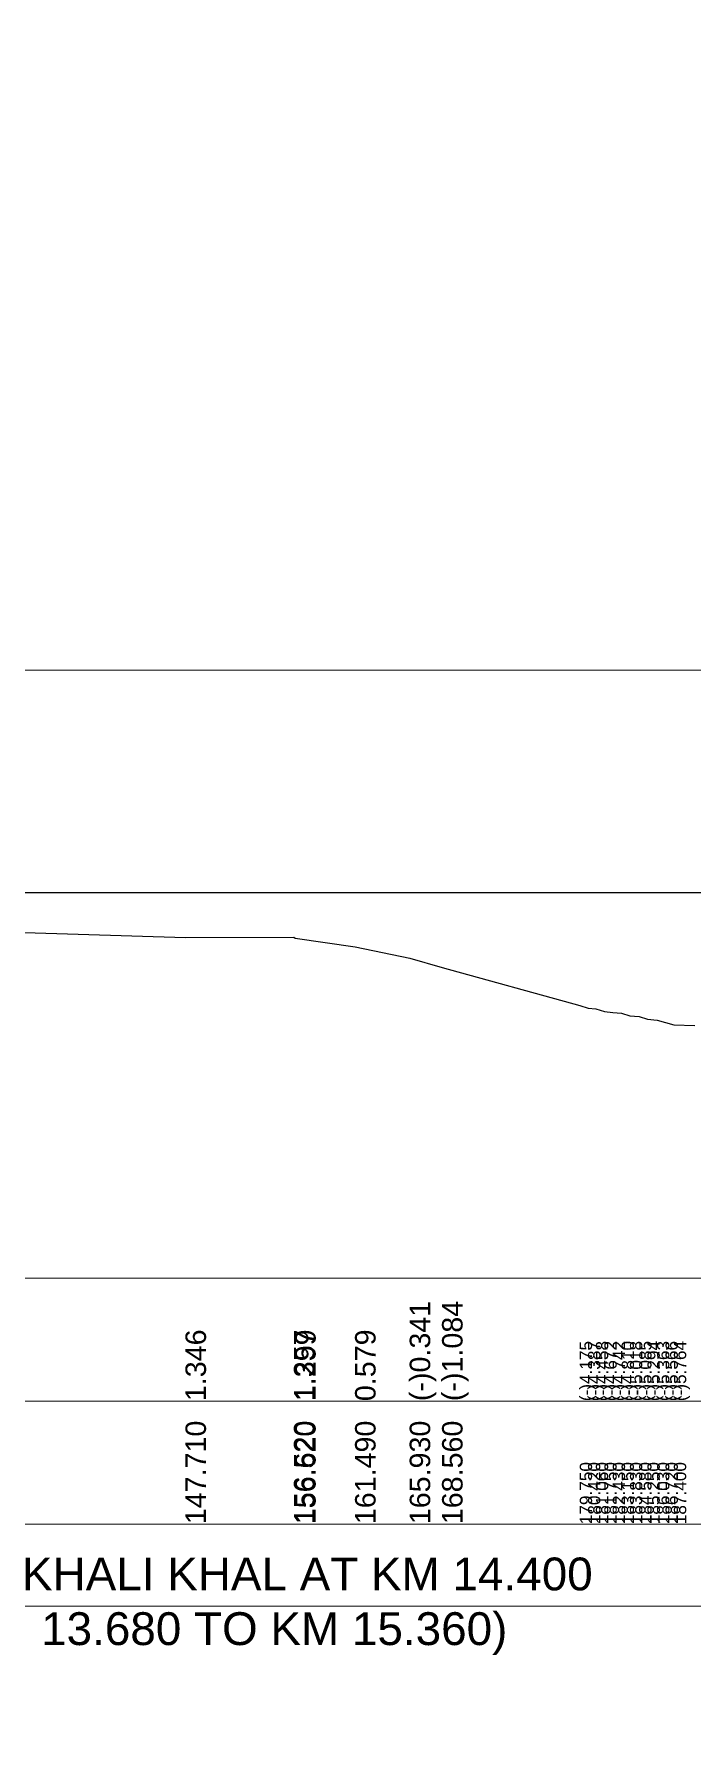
# Model space of a CAD drawing. Header units: inches. Extents: x 89000 to 215006, y -31937 to 0.
# Drawn here: x 157665.4 to 157718.8, y -31788.7 to -31649.9 of the extents above; entities that cross this region are included whole.
import ezdxf

# ---------------------------------------------------------------- set-up
doc = ezdxf.new("R2010")
doc.units = ezdxf.units.IN
doc.header["$LTSCALE"] = 7
doc.header["$MEASUREMENT"] = 0
for name, color, linetype, lineweight in [('Cross section Data Border', 7, 'Continuous', 9), ('Cross Section Labels', 7, 'Continuous', 9), ('Existing_Bed_Level for Xsection', 7, 'Continuous', 25), ('Long Section Labels', 7, 'Continuous', 9)]:
    doc.layers.add(name, color=color, linetype=linetype, lineweight=lineweight)
doc.styles.get("Standard").update_dxf_attribs({"font": 'arial.ttf'})
doc.dimstyles.get("Standard").update_dxf_attribs({"dimtxt": 0.18, "dimasz": 0.18, "dimexe": 0.18, "dimexo": 0.0625, "dimgap": 0.09, "dimtad": 0, "dimtih": 1, "dimtoh": 1, "dimdec": 4, "dimzin": 0, "dimdsep": 46, "dimtxsty": 'Standard', "dimcen": 0.09, "dimadec": 0, "dimazin": 0, "dimtfac": 1, "dimtdec": 4, "dimtofl": 0, "dimtmove": 0, "dimatfit": 3, "dimfxl": 1, "dimtolj": 1, "dimtzin": 0, "dimarcsym": 0})

msp = doc.modelspace()

# ---------------------------------------------------------------- linework, layer by layer
at = {"layer": 'Cross section Data Border'}
msp.add_lwpolyline([(157499.93867, -31751.00539), (157798.412, -31751.00539), (157798.412, -31771.00539), (157499.93867, -31771.00539)], close=True, dxfattribs=at)
msp.add_lwpolyline([(157499.93867, -31761.00539), (157798.412, -31761.00539)], dxfattribs=at)
at = {"layer": 'Cross Section Labels'}
msp.add_lwpolyline([(157592.10867, -31777.67206), (157662.50867, -31777.67206), (157732.90867, -31777.67206)], dxfattribs=at)
at = {"layer": 'Existing_Bed_Level for Xsection'}
for points in [[(157529.93867, -31719.67206), (157795.07867, -31719.67206)], [(157650.57867, -31722.47906), (157677.64867, -31723.32606), (157686.45867, -31723.31506), (157686.55867, -31723.37306), (157691.42867, -31724.09306), (157695.86867, -31725.01306), (157698.49867, -31725.75606), (157709.68867, -31728.84706), (157710.35867, -31729.05906), (157710.99867, -31729.13006), (157711.68867, -31729.34406), (157712.36867, -31729.41406), (157713.08867, -31729.48206), (157713.76867, -31729.69006), (157714.51867, -31729.75706), (157715.18867, -31729.96606), (157715.96867, -31730.03506), (157716.65867, -31730.23806), (157717.33867, -31730.43606), (157719.04867, -31730.48906)]]:
    msp.add_lwpolyline(points, dxfattribs=at)
at = {"layer": 'Long Section Labels'}
msp.add_lwpolyline([(157496.60534, -31701.60806), (157829.93867, -31701.60806), (157829.93867, -31937.30806), (157496.60534, -31937.30806)], close=True, dxfattribs=at)

# ---------------------------------------------------------------- texts
at = {"layer": 'Cross Section Labels', "insert": (157662.50867, -31777.67206), "char_height": 2.6666667, "attachment_point": 5}
msp.add_mtext('TYPICAL SECTION OF KATAKHALI KHAL AT KM 14.400^J( APPLICABLE FROM KM 13.680 TO KM 15.360)', dxfattribs=at)
at = {"layer": 'Long Section Labels', "attachment_point": 1, "rotation": 90}
for s, insert, char_height in [('(-)0.341', (157695.86867, -31761.00539), 1.666667), ('(-)1.084', (157698.49867, -31761.00539), 1.666667), ('1.346', (157677.64867, -31761.00539), 1.666667), ('1.357', (157686.45867, -31761.00539), 1.666667), ('1.299', (157686.55867, -31761.00539), 1.666667), ('0.579', (157691.42867, -31761.00539), 1.666667), ('(-)4.175', (157709.68867, -31761.00539), 1), ('(-)4.387', (157710.35867, -31761.00539), 1), ('(-)4.458', (157710.99867, -31761.00539), 1), ('(-)4.672', (157711.68867, -31761.00539), 1), ('(-)4.742', (157712.36867, -31761.00539), 1), ('(-)4.810', (157713.08867, -31761.00539), 1), ('(-)5.018', (157713.76867, -31761.00539), 1), ('(-)5.085', (157714.51867, -31761.00539), 1), ('(-)5.294', (157715.18867, -31761.00539), 1), ('(-)5.363', (157715.96867, -31761.00539), 1), ('(-)5.566', (157716.65867, -31761.00539), 1), ('(-)5.764', (157717.33867, -31761.00539), 1), ('147.710', (157677.64867, -31771.00539), 1.666667), ('156.520', (157686.45867, -31771.00539), 1.666667), ('156.620', (157686.55867, -31771.00539), 1.666667), ('161.490', (157691.42867, -31771.00539), 1.666667), ('165.930', (157695.86867, -31771.00539), 1.666667), ('168.560', (157698.49867, -31771.00539), 1.666667), ('179.750', (157709.68867, -31771.00539), 1), ('180.420', (157710.35867, -31771.00539), 1), ('181.060', (157710.99867, -31771.00539), 1), ('181.750', (157711.68867, -31771.00539), 1), ('182.430', (157712.36867, -31771.00539), 1), ('183.150', (157713.08867, -31771.00539), 1), ('183.830', (157713.76867, -31771.00539), 1), ('184.580', (157714.51867, -31771.00539), 1), ('185.250', (157715.18867, -31771.00539), 1), ('186.030', (157715.96867, -31771.00539), 1), ('186.720', (157716.65867, -31771.00539), 1), ('187.400', (157717.33867, -31771.00539), 1)]:
    msp.add_mtext(s, dxfattribs=dict(at, insert=insert, char_height=char_height))

# ---------------------------------------------------------------- leaders
at = {"layer": 'Cross Section Labels', "annotation_type": 0, "has_hookline": 1, "hookline_direction": 0, "text_width": 39.09561}
msp.add_leader([(157615.13018, -31721.92163), (157615.13018, -31718.67206), (157642.33235, -31712.60263)], dimstyle='Standard', override={"dimasz": 72}, dxfattribs=at)

doc.saveas('drawing.dxf')
